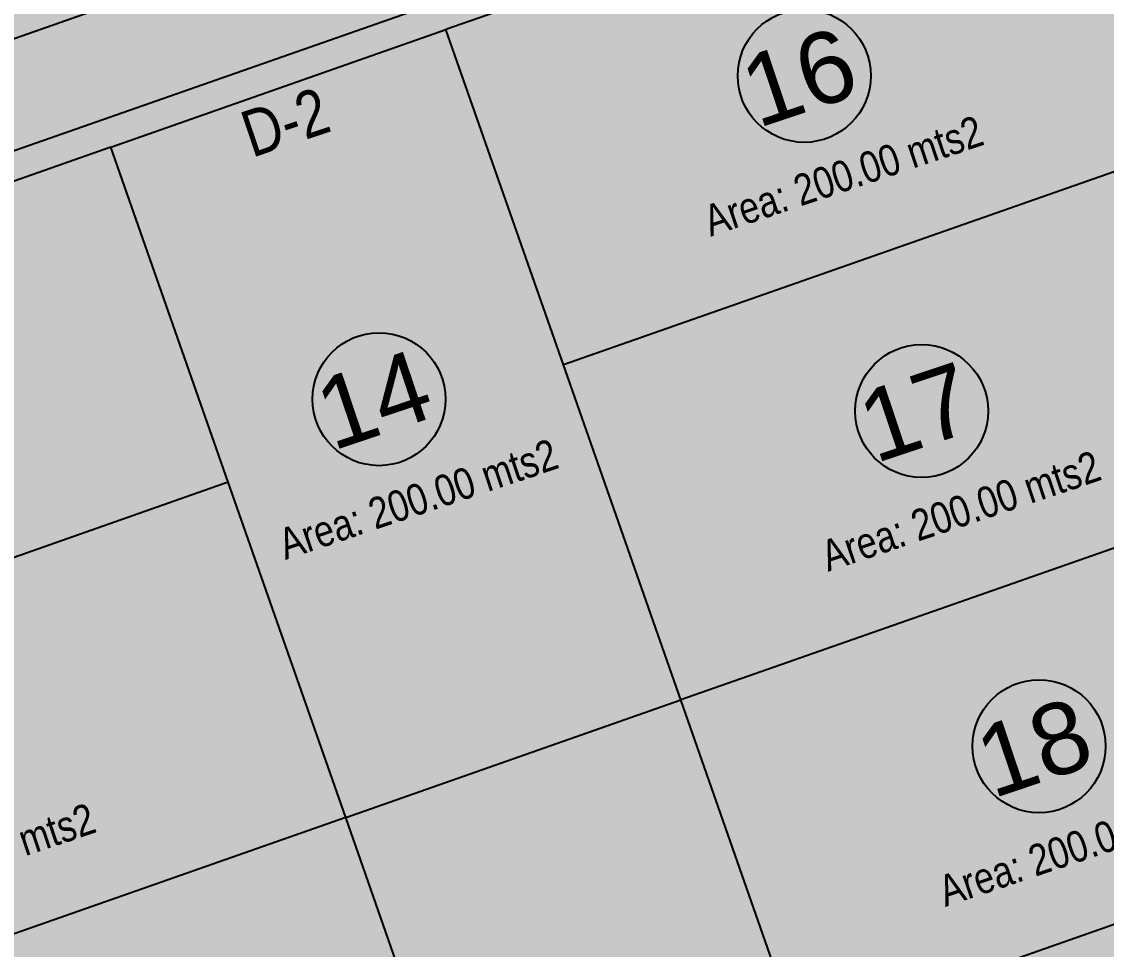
# Model space of a CAD drawing. Header units: millimetres. Extents: x 603916 to 1211550, y 1309898 to 2622648.
# Drawn here: x 604163.86 to 604194.41, y 1311127.62 to 1311153.74 of the extents above; entities that cross this region are included whole.
import ezdxf

# ---------------------------------------------------------------- set-up
doc = ezdxf.new("R2010")
doc.units = ezdxf.units.MM
doc.layers.add('ROTULOS LOTES', color=1, linetype='Continuous')
doc.styles.add('ROTULOS', font='arial.ttf', dxfattribs={"height": 3})
doc.styles.add('TSN - Arial Narrow', font='ARIALN.TTF')

msp = doc.modelspace()

# ---------------------------------------------------------------- hatches: boundary and pattern name
at = {"true_color": 0xafd9aa}
h = msp.add_hatch(color=9, dxfattribs=at)
h.dxf.hatch_style = 1
h.paths.add_polyline_path([(604128.887, 1311115.862), (604125.8, 1311120.6), (604121.983, 1311126.459), (604120.561, 1311128.651), (604107.676, 1311148.514), (604104.297, 1311156.483), (604107.924, 1311158.374), (604117.864, 1311160.989), (604135.855, 1311164.314), (604158.667, 1311168.931), (604187.602, 1311173.995), (604218.328, 1311179.68), (604225.279, 1311155.691), (604237.472, 1311115.326), (604242.187, 1311100.123), (604207.527, 1311088.582), (604200.237, 1311086.222), (604184.326, 1311080.846), (604157.681, 1311071.899), (604150.92, 1311081.477), (604138.41, 1311101.112), (604133.91, 1311108.121), (604129.466, 1311114.971, -0.999015)])
at = {"true_color": 0xebebeb}
h = msp.add_hatch(color=7, dxfattribs=at)
h.dxf.hatch_style = 1
h.paths.add_polyline_path([(604188.014, 1311158.632), (604186.032, 1311164.289), (604147.122, 1311150.652), (604149.104, 1311144.999)])
h.paths.add_polyline_path([(604164.086, 1311154.266), (604172.46, 1311157.237), (604172.142, 1311158.133), (604163.768, 1311155.162)], flags=24)
at = {"true_color": 0x636466}
h = msp.add_hatch(color=251, dxfattribs=at)
h.dxf.hatch_style = 1
h.paths.add_polyline_path([(604166.377, 1311150.203), (604175.814, 1311153.511), (604194.688, 1311160.126), (604195.439, 1311160.389, 0.432464), (604194.435, 1311160.881), (604147.223, 1311144.34, 0.381285), (604146.747, 1311143.325), (604147.502, 1311143.589)])
at = {"true_color": 0xafd9aa}
h = msp.add_hatch(color=9, dxfattribs=at)
h.dxf.hatch_style = 1
h.paths.add_polyline_path([(604197.996, 1311150.689), (604194.688, 1311160.126), (604175.814, 1311153.511), (604179.121, 1311144.074)])
h = msp.add_hatch(color=9, dxfattribs=at)
h.dxf.hatch_style = 1
h.paths.add_polyline_path([(604179.121, 1311144.074), (604175.814, 1311153.511), (604166.377, 1311150.203), (604169.684, 1311140.766), (604172.991, 1311131.329), (604182.429, 1311134.636)])
h = msp.add_hatch(color=9, dxfattribs=at)
h.dxf.hatch_style = 1
h.paths.add_polyline_path([(604179.121, 1311144.074), (604182.429, 1311134.636), (604201.303, 1311141.251), (604197.996, 1311150.689)])
h = msp.add_hatch(color=9, dxfattribs=at)
h.dxf.hatch_style = 1
h.paths.add_polyline_path([(604147.502, 1311143.589), (604150.81, 1311134.151), (604169.684, 1311140.766), (604166.377, 1311150.203)])
h = msp.add_hatch(color=9, dxfattribs=at)
h.dxf.hatch_style = 1
h.paths.add_polyline_path([(604201.303, 1311141.251), (604182.429, 1311134.636), (604185.736, 1311125.199), (604204.61, 1311131.814)])
h = msp.add_hatch(color=9, dxfattribs=at)
h.dxf.hatch_style = 1
h.paths.add_polyline_path([(604150.81, 1311134.151), (604154.117, 1311124.714), (604172.991, 1311131.329), (604169.684, 1311140.766)])
h = msp.add_hatch(color=9, dxfattribs=at)
h.dxf.hatch_style = 1
h.paths.add_polyline_path([(604182.429, 1311134.636), (604172.991, 1311131.329), (604176.299, 1311121.892), (604179.606, 1311112.455), (604189.043, 1311115.762), (604185.736, 1311125.199)])
h = msp.add_hatch(color=9, dxfattribs=at)
h.dxf.hatch_style = 1
h.paths.add_polyline_path([(604207.918, 1311122.377), (604204.61, 1311131.814), (604185.736, 1311125.199), (604189.043, 1311115.762)])
h = msp.add_hatch(color=9, dxfattribs=at)
h.dxf.hatch_style = 1
h.paths.add_polyline_path([(604154.117, 1311124.714), (604157.424, 1311115.277), (604176.299, 1311121.892), (604172.991, 1311131.329)])

# ---------------------------------------------------------------- linework, layer by layer
for p, q in [((604194.435, 1311160.881), (604147.223, 1311144.34)), ((604194.688, 1311160.126), (604175.814, 1311153.511)), ((604162.707, 1311152.936), (604167.398, 1311154.58)), ((604166.377, 1311150.203), (604175.814, 1311153.511)), ((604179.121, 1311144.074), (604175.814, 1311153.511)), ((604197.996, 1311150.689), (604179.121, 1311144.074)), ((604166.377, 1311150.203), (604147.502, 1311143.589)), ((604169.684, 1311140.766), (604166.377, 1311150.203)), ((604182.429, 1311134.636), (604179.121, 1311144.074)), ((604201.303, 1311141.251), (604182.429, 1311134.636)), ((604169.684, 1311140.766), (604150.81, 1311134.151)), ((604172.991, 1311131.329), (604169.684, 1311140.766)), ((604172.991, 1311131.329), (604182.429, 1311134.636)), ((604185.736, 1311125.199), (604182.429, 1311134.636)), ((604204.61, 1311131.814), (604185.736, 1311125.199)), ((604172.991, 1311131.329), (604154.117, 1311124.714)), ((604176.299, 1311121.892), (604172.991, 1311131.329))]:
    msp.add_line(p, q)
at = {"color": 1}
for centre in [(604185.905, 1311152.21), (604173.929, 1311143.106), (604189.212, 1311142.773), (604192.52, 1311133.335)]:
    msp.add_circle(centre, 1.872, dxfattribs=at)

# ---------------------------------------------------------------- texts
at = {"color": 0, "linetype": 'Continuous', "lineweight": 25, "ltscale": 0.1, "attachment_point": 1, "rotation": 18.5755, "style": 'TSN - Arial Narrow'}
for s, insert, char_height, width in [('D-2', (604169.933, 1311151.142), 1.3111, 21.19973), ('\\pi-2.62211,l4.37019,t4.37019;Area: 200.00 mts2', (604181.33, 1311147.952), 0.87404, 14.13316), ('\\pi-2.62211,l4.37019,t4.37019;Area: 200.00 mts2', (604169.355, 1311138.849), 0.87404, 14.13316), ('\\pi-2.62211,l4.37019,t4.37019;Area: 200.00 mts2', (604184.638, 1311138.515), 0.87404, 14.13316), ('\\pi-2.62211,l4.37019,t4.37019;Area: 200.00 mts2', (604187.945, 1311129.078), 0.87404, 14.13316), ('\\pi-2.62211,l4.37019,t4.37019;Area: 200.00 mts2', (604156.326, 1311128.593), 0.87404, 14.13316)]:
    msp.add_mtext(s, dxfattribs=dict(at, insert=insert, char_height=char_height, width=width))
at = {"layer": 'ROTULOS LOTES', "color": 18, "true_color": 0x000000, "style": 'ROTULOS'}
for s, p in [('16', (604184.591, 1311150.728)), ('14', (604172.613, 1311141.644)), ('17', (604187.899, 1311141.29)), ('18', (604191.206, 1311131.853))]:
    msp.add_text(s, height=2.0142, rotation=18.5755, dxfattribs=at).set_placement(p)

doc.saveas('drawing.dxf')
